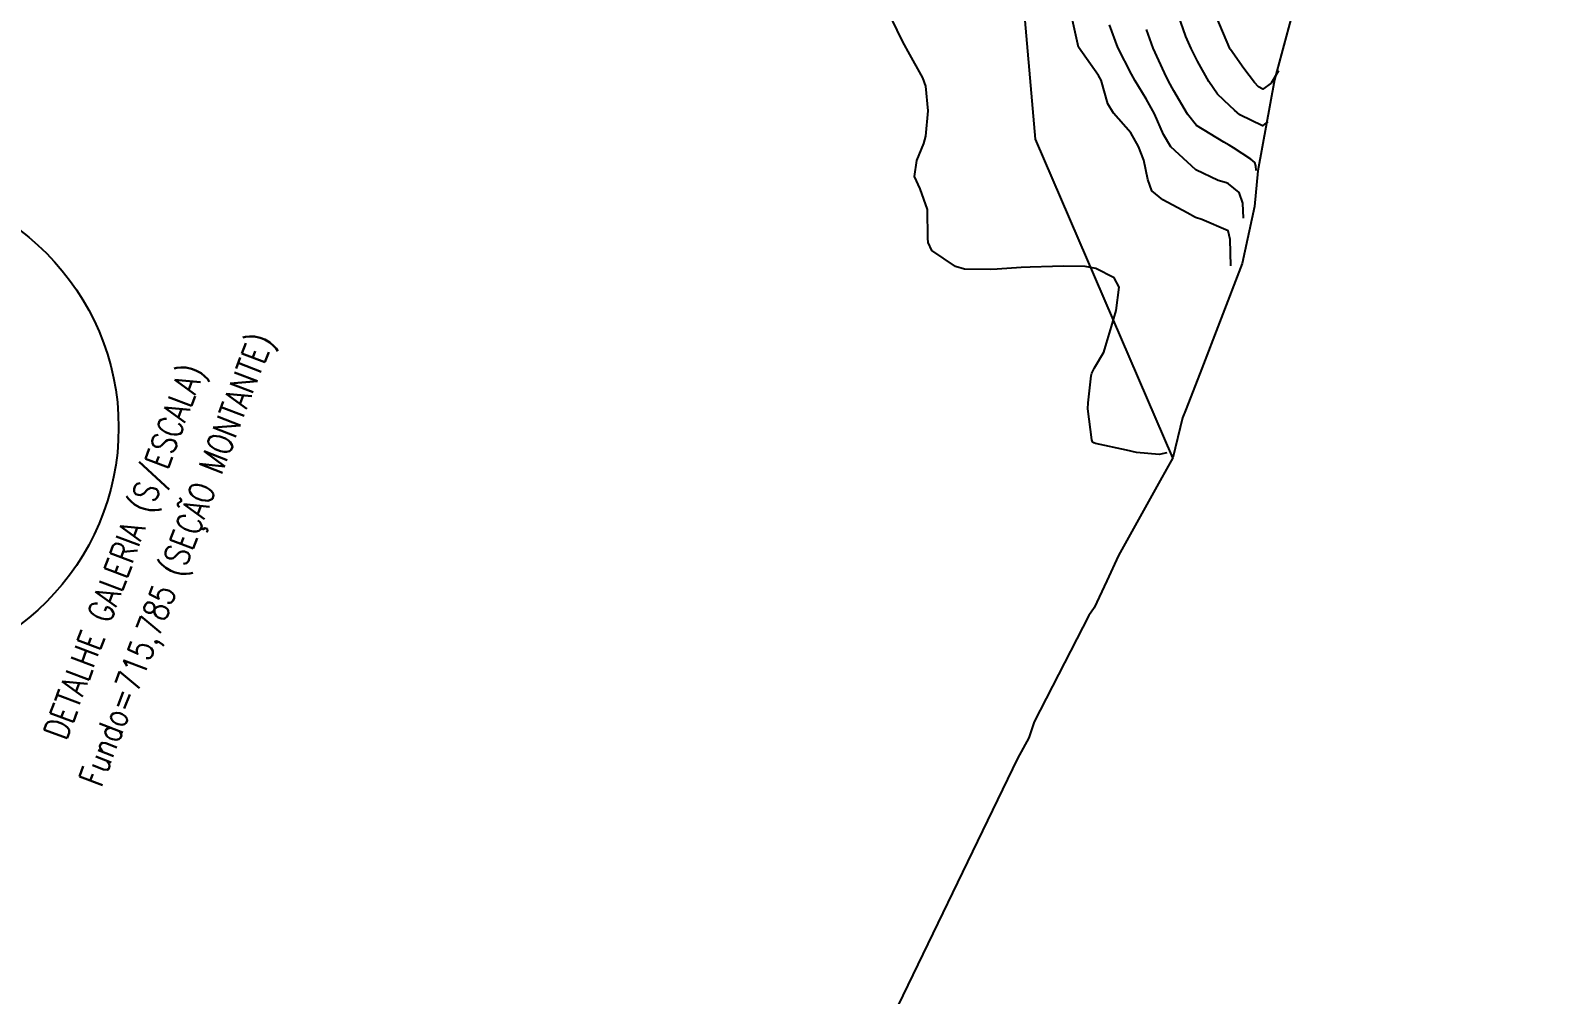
# Model space of a CAD drawing. Header units: metres. Extents: x 318500 to 325275, y 7408834 to 7428799.
# Drawn here: x 320385.8 to 320478.4, y 7412171.5 to 7412230.1 of the extents above; entities that cross this region are included whole.
import ezdxf

# ---------------------------------------------------------------- set-up
doc = ezdxf.new("R2010")
doc.units = ezdxf.units.M
doc.header["$MEASUREMENT"] = 0
for name, color, linetype in [('Area', 45, 'Continuous'), ('Curvas de Nivel 1m', 11, 'Continuous'), ('Curvas de Nivel 5m', 15, 'Continuous'), ('DETALHES', 45, 'Continuous'), ('TEXTO', 45, 'Continuous'), ('Vias Secundárias', 230, 'Continuous')]:
    doc.layers.add(name, color=color, linetype=linetype)
doc.styles.add('ROMANS', font='romans', dxfattribs={"height": 0.2})

msp = doc.modelspace()

# ---------------------------------------------------------------- linework, layer by layer
at = {"layer": 'Area'}
msp.add_lwpolyline([(320462.669, 7412231.324), (320461.536, 7412227.111), (320460.524, 7412221.57), (320460.317, 7412219.395), (320459.564, 7412215.932), (320456.998, 7412209.277), (320456.124, 7412206.983), (320455.939, 7412206.545), (320455.345, 7412204.116), (320454.568, 7412202.73), (320452.032, 7412198.175), (320451.32, 7412196.619), (320450.559, 7412194.982), (320450.229, 7412194.512), (320446.902, 7412188.054), (320446.579, 7412187.072), (320445.901, 7412185.815), (320437.393, 7412168.257)], dxfattribs=at)
at = {"layer": 'Curvas de Nivel 1m', "flags": 128}
for points, elevation in [([(320454.98, 7412204.42), (320454.519, 7412204.308), (320453.13, 7412204.441), (320452.523, 7412204.571), (320450.633, 7412204.984), (320450.529, 7412205.023), (320450.453, 7412205.091), (320450.421, 7412205.202), (320450.181, 7412207.094), (320450.198, 7412207.459), (320450.379, 7412209.092), (320450.415, 7412209.259), (320450.588, 7412209.595), (320451.149, 7412210.534), (320451.312, 7412211.079), (320451.607, 7412212.094), (320451.889, 7412213.071), (320452.077, 7412214.491), (320451.779, 7412215.073), (320450.668, 7412215.635), (320450.016, 7412215.751), (320448.67, 7412215.764), (320448.029, 7412215.76), (320446.669, 7412215.72), (320446.124, 7412215.692), (320444.666, 7412215.597), (320444.275, 7412215.565), (320442.666, 7412215.595), (320442.118, 7412215.748), (320440.683, 7412216.729), (320440.466, 7412217.223), (320440.437, 7412217.48), (320440.415, 7412219.225), (320439.982, 7412220.481), (320439.633, 7412221.237), (320439.778, 7412222.211), (320440.191, 7412223.229), (320440.314, 7412223.69), (320440.47, 7412225.225), (320440.315, 7412226.728), (320440.132, 7412227.23), (320439.248, 7412228.84), (320439.018, 7412229.247), (320438.854, 7412229.55), (320438.033, 7412231.258)], 718), ([(320458.87, 7412215.79), (320458.837, 7412217.403), (320458.704, 7412217.927), (320457.106, 7412218.612), (320456.716, 7412218.739), (320456.207, 7412219.015), (320454.728, 7412219.813), (320454.058, 7412220.365), (320453.821, 7412221.044), (320453.587, 7412222.218), (320453.263, 7412223.053), (320452.782, 7412223.882), (320451.743, 7412225.076), (320451.38, 7412225.656), (320450.975, 7412227.088), (320450.824, 7412227.38), (320449.596, 7412229.103), (320449.237, 7412230.744)], 719), ([(320461.12, 7412224.58), (320460.79, 7412224.306), (320459.412, 7412224.971), (320459.091, 7412225.262), (320458.805, 7412225.528), (320458.063, 7412226.242), (320457.53, 7412226.999), (320456.839, 7412228.256), (320456.461, 7412229.014), (320456.129, 7412229.749), (320455.679, 7412231.022)], 722), ([(320461.78, 7412227.66), (320461.318, 7412226.908), (320460.824, 7412226.535), (320460.549, 7412226.678), (320460.305, 7412226.958), (320459.662, 7412227.798), (320458.849, 7412228.947), (320458.827, 7412228.98), (320458.806, 7412229.025), (320457.983, 7412230.993)], 723), ([(320460.41, 7412221.59), (320460.398, 7412221.884), (320460.325, 7412222.088), (320460.092, 7412222.292), (320459.027, 7412222.976), (320458.772, 7412223.138), (320458.441, 7412223.319), (320456.79, 7412224.333), (320456.236, 7412225.016), (320455.402, 7412226.437), (320455.08, 7412227.027), (320454.828, 7412227.531), (320454.155, 7412229.04), (320453.751, 7412230.163)], 721)]:
    msp.add_lwpolyline(points, dxfattribs=dict(at, elevation=elevation))
at = {"layer": 'Curvas de Nivel 5m', "elevation": 720, "flags": 128}
msp.add_lwpolyline([(320459.64, 7412218.69), (320459.604, 7412219.604), (320459.383, 7412220.264), (320458.738, 7412220.792), (320458.606, 7412220.85), (320458.095, 7412220.99), (320456.749, 7412221.64), (320455.228, 7412223.025), (320454.781, 7412223.782), (320454.233, 7412225.039), (320453.716, 7412225.953), (320453.05, 7412227.057), (320452.826, 7412227.447), (320452.005, 7412229.073), (320451.492, 7412230.46)], dxfattribs=at)
at = {"layer": 'DETALHES'}
msp.add_circle((320376.213, 7412205.955), 15, dxfattribs=at)
at = {"layer": 'Vias Secundárias'}
msp.add_lwpolyline([(320455.345, 7412204.116), (320446.999, 7412223.506), (320445.32, 7412242.622), (320446.663, 7412289.573), (320455.068, 7412336.686), (320459.097, 7412351.442), (320462.791, 7412382.631), (320468.179, 7412433.469), (320474.559, 7412473.042), (320478.444, 7412488.88)], dxfattribs=at)

# ---------------------------------------------------------------- texts
at = {"layer": 'TEXTO', "style": 'ROMANS', "width": 0.8}
for s, rotation, p in [('Fundo=715,785 (SEÇÃO MONTANTE)', 69, (320390.152, 7412183.999)), ('DETALHE GALERIA (S/ESCALA)', 69.50781, (320388.014, 7412186.854))]:
    msp.add_text(s, height=1.5, rotation=rotation, dxfattribs=at).set_placement(p)

doc.saveas('drawing.dxf')
